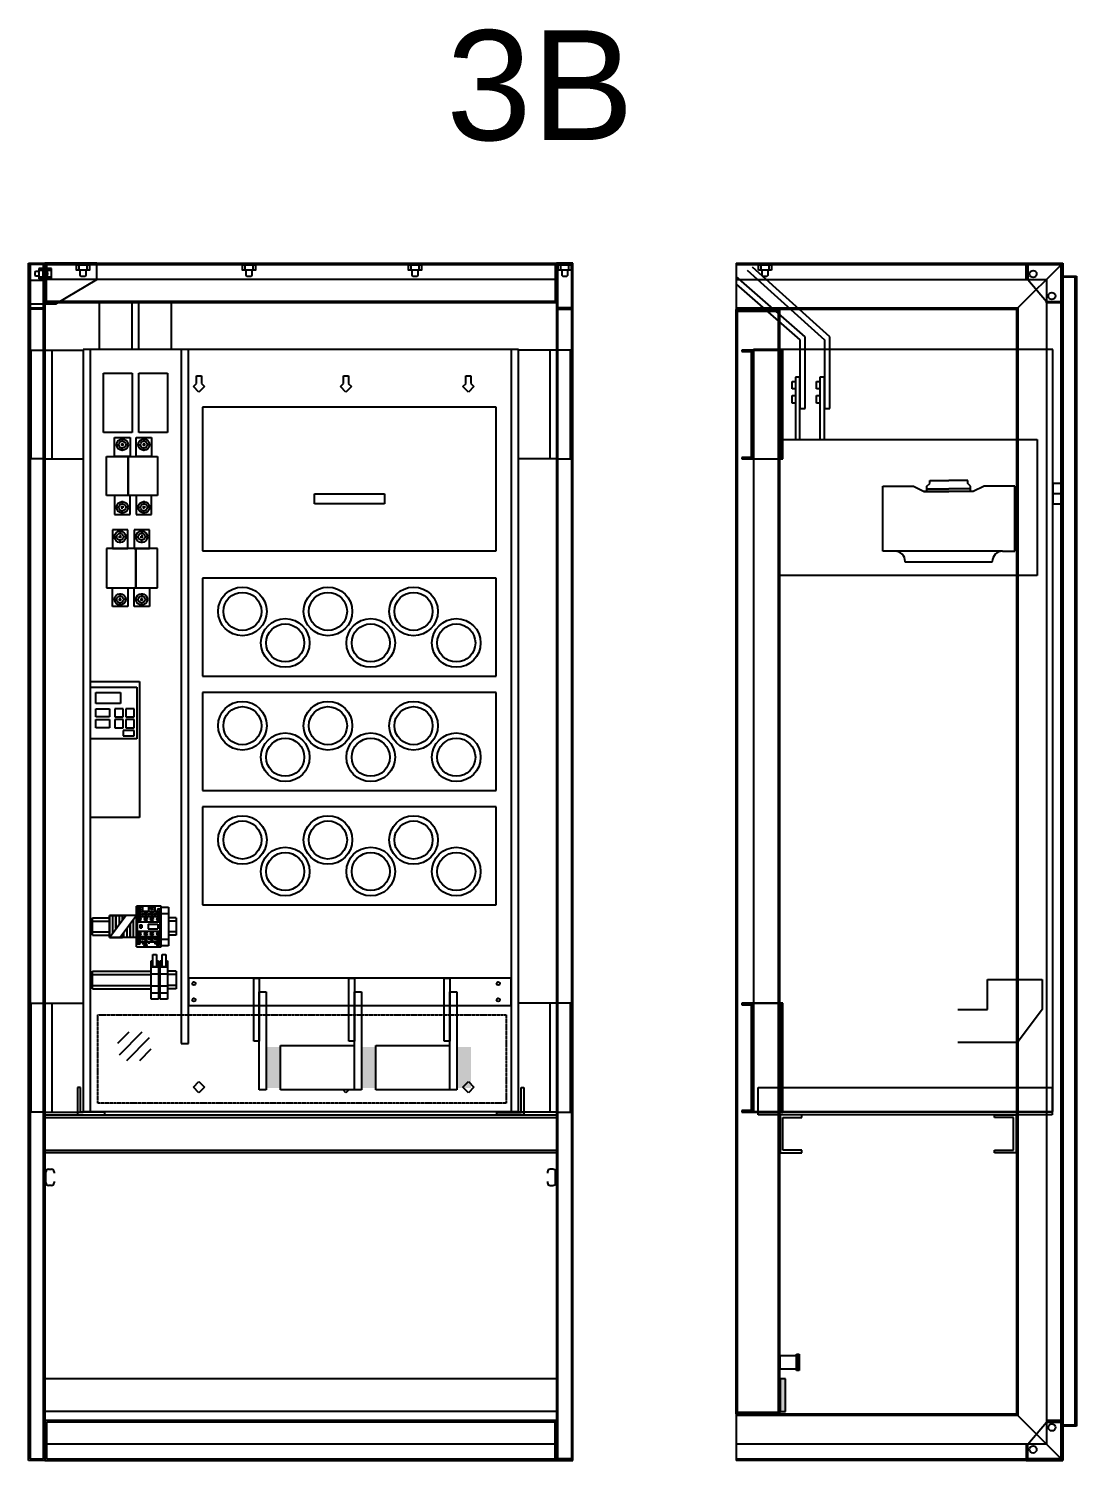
# Model space of a CAD drawing. Header units: millimetres. Extents: x 3151 to 30896, y 1337 to 7086.
# Drawn here: x 26571 to 28496, y 4337 to 6967 of the extents above; entities that cross this region are included whole.
import ezdxf

# ---------------------------------------------------------------- set-up
doc = ezdxf.new("R2010")
doc.units = ezdxf.units.MM
doc.linetypes.add('CENTER', pattern=[2, 1.25, -0.25, 0.25, -0.25])
doc.linetypes.add('DASHED2', pattern=[0.375, 0.25, -0.125])
doc.styles.get("Standard").update_dxf_attribs({"font": 'arial.ttf'})

msp = doc.modelspace()

# ---------------------------------------------------------------- hatches: boundary and pattern name
for points in [[(28441.5, 6463.7), (28441.5, 6466.3), (28468.8, 6466.3), (28468.8, 6534), (28407.1, 6534), (28407.1, 6506.7), (28404.5, 6506.7), (28404.5, 6536.7), (28471.5, 6536.7), (28471.5, 6463.7)], [(27987, 4501.7), (27982, 4501.7), (27982, 4531.7), (27987, 4531.7)], [(27952, 4426.7), (27962, 4426.7), (27962, 4486.7), (27952, 4486.7)], [(28441.5, 4409.7), (28441.5, 4407), (28468.8, 4407), (28468.8, 4339.3), (28407.1, 4339.3), (28407.1, 4366.7), (28404.5, 4366.7), (28404.5, 4336.7), (28471.5, 4336.7), (28471.5, 4409.7)]]:
    msp.add_hatch(color=7).paths.add_polyline_path(points)
at = {"linetype": 'Continuous'}
for points in [[(27954.3, 6176.7), (27957, 6176.7), (27957, 6376.7), (27954.3, 6376.7)], [(27954.3, 4976.7), (27957, 4976.7), (27957, 5176.7), (27954.3, 5176.7)]]:
    msp.add_hatch(color=7, dxfattribs=at).paths.add_polyline_path(points)
h = msp.add_hatch(color=7)
h.paths.add_polyline_path([(27384.4, 5096.3), (27358, 5096.3), (27358, 5020.8), (27384.4, 5020.8)])
h.paths.add_polyline_path([(27209.4, 5096.3), (27183, 5096.3), (27183, 5020.8), (27209.4, 5020.8)])
h.paths.add_polyline_path([(27034.4, 5096.3), (27008, 5096.3), (27008, 5020.8), (27034.4, 5020.8)])

# ---------------------------------------------------------------- linework, layer by layer
at = {"color": 7}
for p, q in [((26571.5, 6451.7), (26571.5, 6536.7)), ((26571.5, 6536.7), (26601.5, 6536.7)), ((26571.5, 4336.7), (26571.5, 6536.7)), ((26571.5, 6536.7), (26601.5, 6536.7)), ((26598.8, 6534), (26574.1, 6534)), ((26574.1, 6534), (26574.1, 6454.3)), ((26598.8, 6534), (26574.1, 6534)), ((26574.1, 6534), (26574.1, 4339.3)), ((26598, 6526.7), (26590, 6526.7)), ((26590, 6526.7), (26590, 6507.7)), ((26598, 6507.7), (26598, 6526.7)), ((26598.8, 6506.7), (26598.8, 6534)), ((26598.8, 4339.3), (26598.8, 6534)), ((26601.5, 6536.7), (26601.5, 6506.7)), ((26601.5, 6536.7), (26601.5, 6504.7)), ((26696.5, 6536.7), (26601.5, 6536.7)), ((26601.5, 6536.7), (26601.5, 4336.7)), ((26601.5, 6463.7), (26601.5, 6536.7)), ((26601.5, 6536.7), (27541.5, 6536.7)), ((26604.1, 6534), (27538.8, 6534)), ((26604.1, 6466.3), (26604.1, 6534)), ((26613.4, 6526.7), (26605.4, 6526.7)), ((26605.4, 6526.7), (26605.4, 6507.7)), ((26613.4, 6507.7), (26613.4, 6526.7)), ((26696.5, 6506.7), (26696.5, 6536.7)), ((27538.8, 6534), (27538.8, 6466.3)), ((27571.5, 6536.7), (27541.5, 6536.7)), ((27541.5, 6536.7), (27541.5, 6506.7)), ((27571.5, 6536.7), (27541.5, 6536.7)), ((27541.5, 6536.7), (27541.5, 4336.7)), ((27541.5, 6536.7), (27541.5, 6463.7)), ((27544.1, 6506.7), (27544.1, 6534)), ((27544.1, 6534), (27568.8, 6534)), ((27544.1, 6534), (27568.8, 6534)), ((27544.1, 4339.3), (27544.1, 6534)), ((27568.8, 6534), (27568.8, 6454.3)), ((27568.8, 6534), (27568.8, 4339.3)), ((27571.5, 6451.7), (27571.5, 6536.7)), ((27571.5, 4336.7), (27571.5, 6536.7)), ((27871.5, 6536.7), (28471.5, 6536.7)), ((27871.5, 6536.7), (27941.5, 6536.7)), ((27871.5, 6536.7), (27871.5, 4336.7)), ((27871.5, 6534), (28471.5, 6534)), ((28043.5, 6401.2), (27901.5, 6529.2)), ((27912.6, 6533.7), (27936.4, 6533.7)), ((27912.6, 6523.7), (27912.6, 6533.7)), ((27917.5, 6523.7), (27917.5, 6533.7)), ((27917.5, 6533.7), (27931.5, 6533.7)), ((27919.5, 6533.7), (27919.5, 6536.7)), ((27929.5, 6536.7), (27929.5, 6533.7)), ((27931.5, 6533.7), (27931.5, 6523.7)), ((27936.4, 6533.7), (27936.4, 6523.7)), ((28471.5, 6536.7), (28386.5, 6451.7)), ((28404.5, 6506.7), (28404.5, 6536.7)), ((28404.5, 6536.7), (28471.5, 6536.7)), ((28468.8, 6534), (28407.1, 6534)), ((28407.1, 6534), (28407.1, 6506.7)), ((28468.8, 4336.7), (28468.8, 6536.7)), ((28468.8, 6466.3), (28468.8, 6534)), ((28471.5, 6536.7), (28471.5, 4336.7)), ((28471.5, 6536.7), (28471.5, 6463.7)), ((26601.5, 6504.7), (26574.2, 6504.7)), ((26574.2, 6504.7), (26574.2, 6461.7)), ((26584.3, 6521.2), (26582.7, 6519.6)), ((26582.7, 6519.6), (26582.7, 6514.8)), ((26582.7, 6514.8), (26584.3, 6513.2)), ((26590, 6521.2), (26584.3, 6521.2)), ((26584.3, 6513.2), (26590, 6513.2)), ((26590, 6522.8), (26590, 6511.6)), ((26598, 6522.8), (26590, 6522.8)), ((26590, 6511.6), (26598, 6511.6)), ((26590, 6507.7), (26598, 6507.7)), ((26598, 6511.6), (26598, 6522.8)), ((26605.4, 6521.2), (26598, 6521.2)), ((26598, 6513.2), (26605.4, 6513.2)), ((26601.5, 6506.7), (26598.8, 6506.7)), ((27538.8, 6506.7), (26604.1, 6506.7)), ((26605.4, 6522.8), (26605.4, 6511.6)), ((26613.4, 6522.8), (26605.4, 6522.8)), ((26605.4, 6513.2), (26605.4, 6521.2)), ((26605.4, 6511.6), (26613.4, 6511.6)), ((26605.4, 6507.7), (26613.4, 6507.7)), ((26613.4, 6511.6), (26613.4, 6522.8)), ((26621.4, 6461.7), (26696.5, 6506.7)), ((27541.5, 6506.7), (27544.1, 6506.7)), ((27998.5, 6401.2), (27871.5, 6511.7)), ((27871.5, 6506.7), (28441.5, 6506.7)), ((27891.5, 6523.8), (28033.5, 6395.8)), ((27936.4, 6523.7), (27912.6, 6523.7)), ((27931.5, 6523.7), (27917.5, 6523.7)), ((27919.5, 6513.8), (27919.5, 6523.7)), ((27921.5, 6511.8), (27919.5, 6513.8)), ((27927.5, 6511.8), (27921.5, 6511.8)), ((27929.5, 6513.8), (27927.5, 6511.8)), ((27929.5, 6523.7), (27929.5, 6513.8)), ((28407.1, 6506.7), (28404.5, 6506.7)), ((28407.1, 6506.7), (28441.5, 6466.3)), ((28441.5, 6506.7), (28441.5, 4366.7)), ((28471.5, 6510.8), (28471.5, 6512.8)), ((28471.5, 6512.8), (28496.5, 6512.8)), ((28471.5, 6510.8), (28471.5, 4401.8)), ((28494.5, 6510.8), (28471.5, 6510.8)), ((28494.5, 4401.8), (28494.5, 6510.8)), ((28496.5, 6512.8), (28496.5, 4399.8)), ((27871.5, 6497.7), (27988.5, 6395.8)), ((26601.5, 6451.7), (26571.5, 6451.7)), ((26574.1, 6454.3), (26601.5, 6454.3)), ((26574.2, 6461.7), (26621.4, 6461.7)), ((27541.5, 6463.7), (26601.5, 6463.7)), ((26601.5, 6454.3), (26601.5, 6451.7)), ((27538.8, 6466.3), (26604.1, 6466.3)), ((26701.8, 6377.7), (26701.8, 6463.7)), ((26761.8, 6377.7), (26761.8, 6463.7)), ((26773.7, 6377.7), (26773.7, 6463.7)), ((26833.7, 6377.7), (26833.7, 6463.7)), ((27541.5, 6454.3), (27541.5, 6451.7)), ((27568.8, 6454.3), (27541.5, 6454.3)), ((27541.5, 6451.7), (27571.5, 6451.7)), ((27871.5, 6454.3), (28389.1, 6454.3)), ((27871.5, 6451.7), (28386.5, 6451.7)), ((27951.5, 6451.2), (27871.5, 6451.2)), ((27871.5, 6451.2), (27871.5, 4422.2)), ((27871.5, 4422.2), (27871.5, 6451.2)), ((27874.1, 4422.2), (27874.1, 6451.2)), ((27874.1, 6448.5), (27948.8, 6448.5)), ((27948.8, 6451.2), (27948.8, 4422.2)), ((27951.5, 4422.2), (27951.5, 6451.2)), ((28386.5, 6451.7), (28386.5, 4421.7)), ((28389.1, 6454.3), (28389.1, 4419)), ((28441.5, 6463.7), (28441.5, 6466.3)), ((28441.5, 6466.3), (28468.8, 6466.3)), ((28471.5, 6463.7), (28441.5, 6463.7)), ((27988.5, 6395.8), (27988.5, 6269.5)), ((27998.5, 6269.5), (27998.5, 6401.2)), ((28033.5, 6395.8), (28033.5, 6269.5)), ((28043.5, 6269.5), (28043.5, 6401.2)), ((26576.1, 6176.7), (26576.1, 6376.7)), ((26576.1, 6376.7), (26601.5, 6376.7)), ((26601.5, 6376.7), (26671.5, 6376.7)), ((26601.5, 6376.7), (26601.5, 6176.7)), ((26614.1, 6376.7), (26614.1, 6176.7)), ((27471.5, 6377.7), (26671.5, 6377.7)), ((26671.5, 6377.7), (26671.5, 4977.7)), ((26685.1, 6377.7), (26671.5, 6377.7)), ((26671.5, 6377.7), (26671.5, 4977.7)), ((26685.1, 4977.7), (26685.1, 6377.7)), ((26865.1, 6377.7), (26851.5, 6377.7)), ((26851.5, 6377.7), (26851.5, 5102.7)), ((26865.1, 5102.7), (26865.1, 6377.7)), ((27471.5, 6377.7), (27457.9, 6377.7)), ((27457.9, 6377.7), (27457.9, 4977.7)), ((27471.5, 4977.7), (27471.5, 6377.7)), ((27471.5, 4977.7), (27471.5, 6377.7)), ((27541.5, 6376.7), (27471.5, 6376.7)), ((27528.8, 6376.7), (27528.8, 6176.7)), ((27566.8, 6376.7), (27541.5, 6376.7)), ((27541.5, 6376.7), (27541.5, 6176.7)), ((27566.8, 6176.7), (27566.8, 6376.7)), ((27902, 6376.7), (27882, 6376.7)), ((27882, 6376.7), (27882, 6374)), ((27882, 6375.4), (27900.7, 6375.4)), ((27882, 6374), (27899.3, 6374)), ((27899.3, 6374), (27899.3, 6179.3)), ((27900.7, 6375.4), (27900.7, 6178)), ((27902, 6176.7), (27902, 6376.7)), ((27902, 6376.7), (27954.3, 6376.7)), ((27954.3, 6376.7), (27902, 6376.7)), ((27902, 6376.7), (27902, 6176.7)), ((28453.5, 6377.7), (27903.5, 6377.7)), ((27903.5, 6377.7), (27903.5, 4977.7)), ((27957, 6376.7), (27954.3, 6376.7)), ((27954.3, 6376.7), (27954.3, 6176.7)), ((27957, 6176.7), (27957, 6376.7)), ((28453.5, 4977.7), (28453.5, 6377.7)), ((26708.9, 6334.1), (26761.8, 6334.1)), ((26708.9, 6225.3), (26708.9, 6334.1)), ((26761.8, 6334.1), (26761.8, 6225.3)), ((26773.7, 6334.1), (26826.6, 6334.1)), ((26773.7, 6225.3), (26773.7, 6334.1)), ((26826.6, 6334.1), (26826.6, 6225.3)), ((26874.3, 6309.6), (26880.2, 6315.4)), ((26880, 6315.4), (26880, 6329.2)), ((26880, 6329.2), (26889, 6329.2)), ((26880.2, 6315.4), (26880, 6315.4)), ((26888.8, 6315.4), (26894.7, 6309.6)), ((26889, 6315.4), (26888.8, 6315.4)), ((26889, 6329.2), (26889, 6315.4)), ((27144.3, 6309.6), (27150.2, 6315.4)), ((27150, 6315.4), (27150, 6329.2)), ((27150, 6329.2), (27159, 6329.2)), ((27150.2, 6315.4), (27150, 6315.4)), ((27159, 6315.4), (27158.8, 6315.4)), ((27158.8, 6315.4), (27164.7, 6309.6)), ((27159, 6329.2), (27159, 6315.4)), ((27369.3, 6309.6), (27375.2, 6315.4)), ((27375, 6315.4), (27375, 6329.2)), ((27375, 6329.2), (27384, 6329.2)), ((27375.2, 6315.4), (27375, 6315.4)), ((27383.8, 6315.4), (27389.7, 6309.6)), ((27384, 6315.4), (27383.8, 6315.4)), ((27384, 6329.2), (27384, 6315.4)), ((27974.3, 6319.1), (27980.2, 6319.1)), ((27974.3, 6305.5), (27974.3, 6319.1)), ((27988.5, 6327.3), (27980.2, 6327.3)), ((27980.2, 6327.3), (27980.2, 6212.3)), ((27980.2, 6319.1), (27980.2, 6305.5)), ((27988.5, 6212.3), (27988.5, 6327.3)), ((28019.3, 6319.1), (28025.2, 6319.1)), ((28019.3, 6305.5), (28019.3, 6319.1)), ((28033.5, 6327.3), (28025.2, 6327.3)), ((28025.2, 6327.3), (28025.2, 6212.3)), ((28025.2, 6319.1), (28025.2, 6305.5)), ((28033.5, 6212.3), (28033.5, 6327.3)), ((26884.5, 6299.4), (26874.3, 6309.6)), ((26894.7, 6309.6), (26884.5, 6299.4)), ((27154.5, 6299.4), (27144.3, 6309.6)), ((27164.7, 6309.6), (27154.5, 6299.4)), ((27379.5, 6299.4), (27369.3, 6309.6)), ((27389.7, 6309.6), (27379.5, 6299.4)), ((27980.2, 6305.5), (27974.3, 6305.5)), ((27974.3, 6293.1), (27980.2, 6293.1)), ((27974.3, 6279.5), (27974.3, 6293.1)), ((27980.2, 6293.1), (27980.2, 6279.5)), ((28025.2, 6305.5), (28019.3, 6305.5)), ((28019.3, 6293.1), (28025.2, 6293.1)), ((28019.3, 6279.5), (28019.3, 6293.1)), ((28025.2, 6293.1), (28025.2, 6279.5)), ((27430.8, 6271.7), (26890.8, 6271.7)), ((26890.8, 6271.7), (26890.8, 6007.7)), ((27430.8, 6007.7), (27430.8, 6271.7)), ((27980.2, 6279.5), (27974.3, 6279.5)), ((27988.5, 6269.5), (27998.5, 6269.5)), ((28025.2, 6279.5), (28019.3, 6279.5)), ((28033.5, 6269.5), (28043.5, 6269.5)), ((26761.8, 6225.3), (26708.9, 6225.3)), ((26729.3, 6216.1), (26757.8, 6216.1)), ((26729.3, 6181.5), (26729.3, 6216.1)), ((26743.6, 6214.6), (26743.6, 6208.4)), ((26757.8, 6216.1), (26757.8, 6181.5)), ((26769, 6216.1), (26797.4, 6216.1)), ((26769, 6181.5), (26769, 6216.1)), ((26826.6, 6225.3), (26773.7, 6225.3)), ((26783.3, 6214.6), (26783.3, 6208.4)), ((26797.4, 6216.1), (26797.4, 6181.5)), ((27949, 6212.3), (28424.6, 6212.3)), ((27949, 5962.3), (27949, 6212.3)), ((27980.2, 6212.3), (27988.5, 6212.3)), ((28025.2, 6212.3), (28033.5, 6212.3)), ((28424.6, 6212.3), (28424.6, 5962.3)), ((26732, 6203), (26738.2, 6203)), ((26743.6, 6203), (26740.7, 6203)), ((26743.6, 6205.9), (26743.6, 6203)), ((26743.6, 6203), (26743.6, 6200.2)), ((26746.5, 6203), (26743.6, 6203)), ((26743.6, 6191.5), (26743.6, 6197.7)), ((26755.2, 6203), (26749, 6203)), ((26771.7, 6203), (26777.9, 6203)), ((26783.3, 6203), (26780.4, 6203)), ((26783.3, 6205.9), (26783.3, 6203)), ((26783.3, 6203), (26783.3, 6200.2)), ((26786.1, 6203), (26783.3, 6203)), ((26783.3, 6191.5), (26783.3, 6197.7)), ((26794.8, 6203), (26788.6, 6203)), ((26601.5, 6176.7), (26576.1, 6176.7)), ((26601.5, 6176.7), (26671.5, 6176.7)), ((26714.8, 6181.5), (26754.5, 6181.5)), ((26714.8, 6109.5), (26714.8, 6181.5)), ((26757.8, 6181.5), (26729.3, 6181.5)), ((26754.5, 6181.5), (26808, 6181.5)), ((26754.5, 6109.5), (26754.5, 6181.5)), ((26754.5, 6181.5), (26754.5, 6109.5)), ((26797.4, 6181.5), (26769, 6181.5)), ((26808, 6181.5), (26808, 6109.5)), ((27541.5, 6176.7), (27471.5, 6176.7)), ((27541.5, 6176.7), (27566.8, 6176.7)), ((27899.3, 6179.3), (27882, 6179.3)), ((27882, 6179.3), (27882, 6176.7)), ((27900.7, 6178), (27882, 6178)), ((27882, 6176.7), (27902, 6176.7)), ((27902, 6176.7), (27954.3, 6176.7)), ((27954.3, 6176.7), (27957, 6176.7)), ((28222, 6126.9), (28227, 6131.9)), ((28227, 6131.9), (28227, 6136.9)), ((28227, 6136.9), (28262, 6136.9)), ((28297, 6136.9), (28262, 6136.9)), ((28297, 6131.9), (28297, 6136.9)), ((28302, 6126.9), (28297, 6131.9)), ((28468.5, 6131.6), (28453.5, 6131.6)), ((28453.5, 6131.6), (28453.5, 6113.1)), ((28468.5, 6113.1), (28468.5, 6131.6)), ((26754.5, 6109.5), (26714.8, 6109.5)), ((26757.8, 6109.5), (26729.3, 6109.5)), ((26729.3, 6109.5), (26729.3, 6074.9)), ((26808, 6109.5), (26754.5, 6109.5)), ((26757.8, 6074.9), (26757.8, 6109.5)), ((26797.4, 6109.5), (26769, 6109.5)), ((26769, 6109.5), (26769, 6074.9)), ((26797.4, 6074.9), (26797.4, 6109.5)), ((27096.5, 6112.9), (27225.1, 6112.9)), ((27096.5, 6094.4), (27096.5, 6112.9)), ((27225.1, 6112.9), (27225.1, 6094.4)), ((28140.7, 6007.3), (28140.7, 6126.9)), ((28140.7, 6126.9), (28197, 6126.9)), ((28197, 6126.9), (28217, 6116.9)), ((28217, 6116.9), (28222, 6116.9)), ((28307, 6116.9), (28217, 6116.9)), ((28222, 6116.9), (28222, 6126.9)), ((28222, 6121.9), (28262, 6121.9)), ((28222, 6116.9), (28262, 6116.9)), ((28302, 6121.9), (28262, 6121.9)), ((28302, 6116.9), (28302, 6126.9)), ((28307, 6116.9), (28302, 6116.9)), ((28327, 6126.9), (28307, 6116.9)), ((28383.3, 6126.9), (28327, 6126.9)), ((28383.3, 6007.3), (28383.3, 6126.9)), ((28453.5, 6113.1), (28468.5, 6113.1)), ((28468.5, 6112.9), (28453.5, 6112.9)), ((28453.5, 6112.9), (28453.5, 6094.4)), ((28468.5, 6094.4), (28468.5, 6112.9)), ((26732, 6087.9), (26738.2, 6087.9)), ((26743.6, 6087.9), (26740.7, 6087.9)), ((26743.6, 6099.5), (26743.6, 6093.3)), ((26743.6, 6087.9), (26743.6, 6090.8)), ((26743.6, 6085.1), (26743.6, 6087.9)), ((26746.5, 6087.9), (26743.6, 6087.9)), ((26743.6, 6076.4), (26743.6, 6082.5)), ((26755.2, 6087.9), (26749, 6087.9)), ((26771.7, 6087.9), (26777.9, 6087.9)), ((26783.3, 6087.9), (26780.4, 6087.9)), ((26783.3, 6099.5), (26783.3, 6093.3)), ((26783.3, 6087.9), (26783.3, 6090.8)), ((26786.1, 6087.9), (26783.3, 6087.9)), ((26783.3, 6085.1), (26783.3, 6087.9)), ((26783.3, 6076.4), (26783.3, 6082.5)), ((26794.8, 6087.9), (26788.6, 6087.9)), ((27225.1, 6094.4), (27096.5, 6094.4)), ((28453.5, 6094.4), (28468.5, 6094.4)), ((26729.3, 6074.9), (26757.8, 6074.9)), ((26769, 6074.9), (26797.4, 6074.9)), ((26753.8, 6046.8), (26725.4, 6046.8)), ((26725.4, 6046.8), (26725.4, 6012.2)), ((26728, 6033.8), (26734.2, 6033.8)), ((26736.7, 6033.8), (26739.5, 6033.8)), ((26739.5, 6045.4), (26739.5, 6039.2)), ((26739.5, 6036.7), (26739.5, 6033.8)), ((26739.5, 6033.8), (26742.4, 6033.8)), ((26739.5, 6033.8), (26739.5, 6030.9)), ((26739.5, 6022.2), (26739.5, 6028.4)), ((26751.1, 6033.8), (26744.9, 6033.8)), ((26753.8, 6012.2), (26753.8, 6046.8)), ((26793.5, 6046.8), (26765.1, 6046.8)), ((26765.1, 6046.8), (26765.1, 6012.2)), ((26767.6, 6033.8), (26773.8, 6033.8)), ((26776.3, 6033.8), (26779.2, 6033.8)), ((26779.2, 6045.4), (26779.2, 6039.2)), ((26779.2, 6036.7), (26779.2, 6033.8)), ((26779.2, 6033.8), (26782.1, 6033.8)), ((26779.2, 6033.8), (26779.2, 6030.9)), ((26779.2, 6022.2), (26779.2, 6028.4)), ((26790.8, 6033.8), (26784.6, 6033.8)), ((26793.5, 6012.2), (26793.5, 6046.8)), ((26768.3, 6012.2), (26714.8, 6012.2)), ((26714.8, 6012.2), (26714.8, 5940.2)), ((26725.4, 6012.2), (26753.8, 6012.2)), ((26765.1, 6012.2), (26793.5, 6012.2)), ((26808, 6012.2), (26768.3, 6012.2)), ((26768.3, 6012.2), (26768.3, 5940.2)), ((26768.3, 5940.2), (26768.3, 6012.2)), ((26808, 5940.2), (26808, 6012.2)), ((26890.8, 6007.7), (27430.8, 6007.7)), ((28163, 6007.3), (28140.7, 6007.3)), ((28361, 6007.3), (28163, 6007.3)), ((28361, 6007.3), (28383.3, 6007.3)), ((28182, 5987.3), (28182, 5988.3)), ((28342, 5987.3), (28182, 5987.3)), ((28342, 5987.3), (28342, 5988.3)), ((27430.8, 5957.7), (26890.8, 5957.7)), ((26890.8, 5957.7), (26890.8, 5777.7)), ((27430.8, 5777.7), (27430.8, 5957.7)), ((28424.6, 5962.3), (27949, 5962.3)), ((26714.8, 5940.2), (26768.3, 5940.2)), ((26725.4, 5905.7), (26725.4, 5940.2)), ((26725.4, 5940.2), (26753.8, 5940.2)), ((26739.5, 5930.3), (26739.5, 5924.1)), ((26739.5, 5918.7), (26739.5, 5921.6)), ((26753.8, 5940.2), (26753.8, 5905.7)), ((26765.1, 5905.7), (26765.1, 5940.2)), ((26765.1, 5940.2), (26793.5, 5940.2)), ((26768.3, 5940.2), (26808, 5940.2)), ((26779.2, 5930.3), (26779.2, 5924.1)), ((26779.2, 5918.7), (26779.2, 5921.6)), ((26793.5, 5940.2), (26793.5, 5905.7)), ((26753.8, 5905.7), (26725.4, 5905.7)), ((26728, 5918.7), (26734.2, 5918.7)), ((26736.7, 5918.7), (26739.5, 5918.7)), ((26739.5, 5915.8), (26739.5, 5918.7)), ((26739.5, 5918.7), (26742.4, 5918.7)), ((26739.5, 5907.1), (26739.5, 5913.3)), ((26751.1, 5918.7), (26744.9, 5918.7)), ((26793.5, 5905.7), (26765.1, 5905.7)), ((26767.6, 5918.7), (26773.8, 5918.7)), ((26776.3, 5918.7), (26779.2, 5918.7)), ((26779.2, 5918.7), (26782.1, 5918.7)), ((26779.2, 5915.8), (26779.2, 5918.7)), ((26779.2, 5907.1), (26779.2, 5913.3)), ((26790.8, 5918.7), (26784.6, 5918.7)), ((26685.1, 5517.7), (26685.1, 5767.7)), ((26685.1, 5767.7), (26775.1, 5767.7)), ((26775.1, 5767.7), (26775.1, 5517.7)), ((26890.8, 5777.7), (27430.8, 5777.7)), ((26685.1, 5757.7), (26770.1, 5757.7)), ((26695.1, 5747.7), (26740.1, 5747.7)), ((26695.1, 5727.7), (26695.1, 5747.7)), ((26740.1, 5747.7), (26740.1, 5727.7)), ((26770.1, 5757.7), (26770.1, 5662.7)), ((27430.8, 5747.7), (26890.8, 5747.7)), ((26890.8, 5747.7), (26890.8, 5567.7)), ((27430.8, 5567.7), (27430.8, 5747.7)), ((26740.1, 5727.7), (26695.1, 5727.7)), ((26695.1, 5717.7), (26720.1, 5717.7)), ((26695.1, 5702.7), (26695.1, 5717.7)), ((26720.1, 5717.7), (26720.1, 5702.7)), ((26745.1, 5717.7), (26730.1, 5717.7)), ((26730.1, 5717.7), (26730.1, 5702.7)), ((26745.1, 5702.7), (26745.1, 5717.7)), ((26765.1, 5717.7), (26750.1, 5717.7)), ((26750.1, 5717.7), (26750.1, 5702.7)), ((26765.1, 5702.7), (26765.1, 5717.7)), ((26720.1, 5702.7), (26695.1, 5702.7)), ((26695.1, 5697.7), (26720.1, 5697.7)), ((26695.1, 5682.7), (26695.1, 5697.7)), ((26720.1, 5682.7), (26695.1, 5682.7)), ((26720.1, 5697.7), (26720.1, 5682.7)), ((26730.1, 5702.7), (26745.1, 5702.7)), ((26745.1, 5697.7), (26730.1, 5697.7)), ((26730.1, 5697.7), (26730.1, 5682.7)), ((26730.1, 5682.7), (26745.1, 5682.7)), ((26745.1, 5682.7), (26745.1, 5697.7)), ((26750.1, 5702.7), (26765.1, 5702.7)), ((26765.1, 5697.7), (26750.1, 5697.7)), ((26750.1, 5697.7), (26750.1, 5682.7)), ((26750.1, 5682.7), (26765.1, 5682.7)), ((26765.1, 5682.7), (26765.1, 5697.7)), ((26770.1, 5662.7), (26685.1, 5662.7)), ((26765.1, 5677.7), (26745.1, 5677.7)), ((26745.1, 5677.7), (26745.1, 5667.7)), ((26745.1, 5667.7), (26765.1, 5667.7)), ((26765.1, 5667.7), (26765.1, 5677.7)), ((26890.8, 5567.7), (27430.8, 5567.7)), ((27430.8, 5537.7), (26890.8, 5537.7)), ((26890.8, 5537.7), (26890.8, 5357.7)), ((27430.8, 5357.7), (27430.8, 5537.7)), ((26775.1, 5517.7), (26685.1, 5517.7)), ((26769.8, 5280.2), (26769.8, 5355.2)), ((26814.8, 5355.2), (26769.8, 5355.2)), ((26771.3, 5350.4), (26769.8, 5350.4)), ((26771.3, 5342.2), (26769.8, 5342.2)), ((26771.3, 5340.8), (26769.8, 5340.8)), ((26771.3, 5285.6), (26771.3, 5350.4)), ((26771.3, 5345.9), (26814.8, 5345.9)), ((26773.4, 5349.3), (26776.9, 5352.8)), ((26773.4, 5339.4), (26776.9, 5342.9)), ((26773.9, 5348.8), (26777.4, 5352.4)), ((26773.9, 5339), (26777.4, 5342.5)), ((26781, 5345.9), (26781, 5350.4)), ((26781, 5350.4), (26781.2, 5350.4)), ((26781, 5336.2), (26781, 5342.8)), ((26781, 5342.8), (26781.2, 5342.8)), ((26781.2, 5345.9), (26781.2, 5355.2)), ((26781.2, 5336.2), (26781.2, 5342.8)), ((26784.7, 5339.4), (26788.2, 5342.9)), ((26785.1, 5339), (26788.6, 5342.5)), ((26792.2, 5345.9), (26792.2, 5355.2)), ((26792.2, 5350.4), (26792.4, 5350.4)), ((26792.2, 5336.2), (26792.2, 5342.8)), ((26792.2, 5342.8), (26792.4, 5342.8)), ((26792.4, 5345.9), (26792.4, 5350.4)), ((26792.4, 5336.2), (26792.4, 5342.8)), ((26795.9, 5349.9), (26799.4, 5353.5)), ((26795.9, 5339.4), (26799.4, 5342.9)), ((26796.4, 5349.5), (26799.9, 5353)), ((26796.4, 5339), (26799.9, 5342.5)), ((26803.5, 5345.9), (26803.5, 5350.4)), ((26803.5, 5350.4), (26803.7, 5350.4)), ((26803.5, 5336.2), (26803.5, 5342.8)), ((26803.5, 5342.8), (26803.7, 5342.8)), ((26803.7, 5345.9), (26803.7, 5355.2)), ((26803.7, 5336.2), (26803.7, 5342.8)), ((26807.2, 5339.4), (26810.7, 5342.9)), ((26807.6, 5339), (26811.1, 5342.5)), ((26813.3, 5285.6), (26813.3, 5350.4)), ((26813.3, 5350.4), (26814.8, 5350.4)), ((26814.8, 5342.2), (26813.3, 5342.2)), ((26814.8, 5340.8), (26813.3, 5340.8)), ((26814.8, 5280.2), (26814.8, 5355.2)), ((26814.8, 5282.3), (26814.8, 5353.1)), ((26814.8, 5353.1), (26818.2, 5353.1)), ((26814.8, 5341.8), (26828.3, 5341.8)), ((26814.8, 5293.6), (26814.8, 5341.8)), ((26818.2, 5353.1), (26828.3, 5353.1)), ((26828.3, 5353.1), (26828.3, 5282.3)), ((26828.3, 5341.8), (26828.3, 5293.6)), ((26890.8, 5357.7), (27430.8, 5357.7)), ((26689.1, 5301.7), (26689.1, 5333.7)), ((26689.1, 5333.7), (26719.8, 5333.7)), ((26689.1, 5327.7), (26719.8, 5327.7)), ((26719.8, 5337.7), (26719.8, 5297.7)), ((26719.8, 5297.7), (26719.8, 5337.7)), ((26719.8, 5297.7), (26749.8, 5337.7)), ((26719.8, 5337.7), (26731.8, 5337.7)), ((26769.8, 5337.7), (26719.8, 5337.7)), ((26743.8, 5337.7), (26719.8, 5337.7)), ((26725.8, 5337.7), (26725.8, 5305.7)), ((26731.8, 5313.7), (26731.8, 5337.7)), ((26731.8, 5337.7), (26731.8, 5313.7)), ((26731.8, 5337.7), (26743.8, 5337.7)), ((26737.8, 5337.7), (26737.8, 5321.7)), ((26769.8, 5337.7), (26739.8, 5297.7)), ((26743.8, 5329.7), (26743.8, 5337.7)), ((26743.8, 5337.7), (26743.8, 5329.7)), ((26757.8, 5321.7), (26757.8, 5297.7)), ((26757.8, 5297.7), (26757.8, 5321.7)), ((26763.8, 5329.7), (26763.8, 5297.7)), ((26769.8, 5337.7), (26769.8, 5297.7)), ((26771.3, 5336.8), (26769.8, 5336.8)), ((26771.3, 5336.2), (26813.3, 5336.2)), ((26772.8, 5326.1), (26811.8, 5326.1)), ((26773.5, 5329.5), (26777, 5333)), ((26773.9, 5329.1), (26777.4, 5332.6)), ((26775.6, 5320.5), (26775.6, 5314.9)), ((26775.6, 5320.5), (26779.3, 5320.5)), ((26775.6, 5314.9), (26779.3, 5314.9)), ((26779.3, 5320.5), (26779.3, 5314.9)), ((26784.7, 5329.5), (26788.2, 5333)), ((26785.2, 5329.1), (26788.7, 5332.6)), ((26791.1, 5321.7), (26809.1, 5321.7)), ((26791.1, 5321.7), (26791.1, 5313.6)), ((26796, 5329.5), (26799.5, 5333)), ((26796.4, 5329.1), (26799.9, 5332.6)), ((26807.2, 5329.5), (26810.7, 5333)), ((26807.7, 5329.1), (26811.2, 5332.6)), ((26809.1, 5321.7), (26809.1, 5313.6)), ((26813.3, 5336.8), (26814.8, 5336.8)), ((26842.5, 5333.7), (26828.3, 5333.7)), ((26842.5, 5327.7), (26828.3, 5327.7)), ((26842.5, 5333.7), (26842.5, 5301.7)), ((26689.1, 5307.7), (26719.8, 5307.7)), ((26689.1, 5301.7), (26719.8, 5301.7)), ((26731.8, 5297.7), (26719.8, 5297.7)), ((26769.8, 5297.7), (26719.8, 5297.7)), ((26719.8, 5297.7), (26743.8, 5297.7)), ((26743.8, 5297.7), (26731.8, 5297.7)), ((26745.8, 5305.7), (26745.8, 5297.7)), ((26745.8, 5297.7), (26745.8, 5305.7)), ((26751.8, 5313.7), (26751.8, 5297.7)), ((26771.3, 5298.6), (26769.8, 5298.6)), ((26771.3, 5295.2), (26769.8, 5295.2)), ((26771.3, 5293.7), (26769.8, 5293.7)), ((26769.8, 5289.5), (26814.8, 5289.5)), ((26771.3, 5299.1), (26813.3, 5299.1)), ((26772.8, 5309.2), (26811.8, 5309.2)), ((26773.5, 5302.7), (26777, 5306.2)), ((26773.5, 5292.8), (26777, 5296.3)), ((26773.9, 5302.3), (26777.4, 5305.8)), ((26773.9, 5292.4), (26777.4, 5295.9)), ((26781, 5299.1), (26781, 5292.6)), ((26781, 5292.6), (26781.2, 5292.6)), ((26781, 5289.5), (26781, 5285.6)), ((26781.2, 5299.1), (26781.2, 5292.6)), ((26781.2, 5289.5), (26781.2, 5285.6)), ((26784.7, 5302.7), (26788.2, 5306.2)), ((26784.7, 5292.8), (26788.2, 5296.3)), ((26785.2, 5302.3), (26788.7, 5305.8)), ((26785.2, 5292.4), (26788.7, 5295.9)), ((26791.1, 5313.6), (26809.1, 5313.6)), ((26792.2, 5299.1), (26792.2, 5292.6)), ((26792.2, 5292.6), (26792.4, 5292.6)), ((26792.2, 5289.5), (26792.2, 5285.6)), ((26792.4, 5299.1), (26792.4, 5292.6)), ((26792.4, 5289.5), (26792.4, 5285.6)), ((26796, 5302.7), (26799.5, 5306.2)), ((26796, 5292.8), (26799.5, 5296.3)), ((26796.4, 5302.3), (26799.9, 5305.8)), ((26796.4, 5292.4), (26799.9, 5295.9)), ((26803.5, 5299.1), (26803.5, 5292.6)), ((26803.5, 5292.6), (26803.7, 5292.6)), ((26803.5, 5289.5), (26803.5, 5285.6)), ((26803.7, 5299.1), (26803.7, 5292.6)), ((26803.7, 5289.5), (26803.7, 5285.6)), ((26807.2, 5302.7), (26810.7, 5306.2)), ((26807.2, 5292.8), (26810.7, 5296.3)), ((26807.7, 5302.3), (26811.2, 5305.8)), ((26807.7, 5292.4), (26811.2, 5295.9)), ((26813.3, 5298.6), (26814.8, 5298.6)), ((26814.8, 5295.2), (26813.3, 5295.2)), ((26814.8, 5293.7), (26813.3, 5293.7)), ((26828.3, 5293.6), (26814.8, 5293.6)), ((26842.5, 5307.7), (26828.3, 5307.7)), ((26842.5, 5301.7), (26828.3, 5301.7)), ((26769.8, 5285.6), (26771.3, 5285.6)), ((26769.8, 5280.2), (26814.8, 5280.2)), ((26781, 5285.6), (26781.2, 5285.6)), ((26784.5, 5282.2), (26788.1, 5285.7)), ((26785, 5281.8), (26788.5, 5285.3)), ((26792.2, 5285.6), (26792.4, 5285.6)), ((26799.9, 5266.5), (26806.6, 5266.5)), ((26799.9, 5243.5), (26799.9, 5266.5)), ((26803.5, 5285.6), (26803.7, 5285.6)), ((26806.6, 5266.5), (26806.6, 5243.5)), ((26807.3, 5282.9), (26810.8, 5286.5)), ((26807.7, 5282.5), (26811.2, 5286)), ((26813.3, 5285.6), (26814.8, 5285.6)), ((26828.3, 5282.3), (26814.8, 5282.3)), ((26816.8, 5266.5), (26823.5, 5266.5)), ((26816.8, 5243.5), (26816.8, 5266.5)), ((26823.5, 5266.5), (26823.5, 5243.5)), ((26689.1, 5235.4), (26796.5, 5235.4)), ((26689.1, 5203.4), (26689.1, 5235.4)), ((26796.5, 5184), (26796.5, 5254.8)), ((26796.5, 5254.8), (26799.9, 5254.8)), ((26796.5, 5243.5), (26809.9, 5243.5)), ((26796.5, 5195.3), (26796.5, 5243.5)), ((26806.6, 5243.5), (26799.9, 5243.5)), ((26806.6, 5254.8), (26809.9, 5254.8)), ((26809.9, 5254.8), (26809.9, 5184)), ((26809.9, 5243.5), (26809.9, 5195.3)), ((26813.4, 5184), (26813.4, 5254.8)), ((26813.4, 5254.8), (26816.8, 5254.8)), ((26813.4, 5243.5), (26826.9, 5243.5)), ((26813.4, 5195.3), (26813.4, 5243.5)), ((26823.5, 5243.5), (26816.8, 5243.5)), ((26823.5, 5254.8), (26826.9, 5254.8)), ((26826.9, 5254.8), (26826.9, 5184)), ((26826.9, 5243.5), (26826.9, 5195.3)), ((26842.5, 5235.4), (26826.9, 5235.4)), ((26842.5, 5235.4), (26842.5, 5203.4)), ((26689.1, 5229.4), (26796.5, 5229.4)), ((26689.1, 5209.4), (26796.5, 5209.4)), ((26796.5, 5230.9), (26809.9, 5230.9)), ((26796.5, 5207.9), (26796.5, 5230.9)), ((26809.9, 5230.9), (26809.9, 5207.9)), ((26813.4, 5230.9), (26826.9, 5230.9)), ((26813.4, 5207.9), (26813.4, 5230.9)), ((26826.9, 5230.9), (26826.9, 5207.9)), ((26842.5, 5229.4), (26826.9, 5229.4)), ((26842.5, 5209.4), (26826.9, 5209.4)), ((27457.9, 5222.7), (26865.1, 5222.7)), ((26865.1, 5222.7), (26865.1, 5172.7)), ((26985.1, 5107), (26985.1, 5222.7)), ((26985.1, 5222.7), (26995.1, 5222.7)), ((26995.1, 5222.7), (26995.1, 5107)), ((27160.1, 5107), (27160.1, 5222.7)), ((27160.1, 5222.7), (27170.1, 5222.7)), ((27170.1, 5222.7), (27170.1, 5107)), ((27335.1, 5107), (27335.1, 5222.7)), ((27335.1, 5222.7), (27345.1, 5222.7)), ((27345.1, 5222.7), (27345.1, 5107)), ((27457.9, 5172.7), (27457.9, 5222.7)), ((28333.5, 5165.2), (28333.5, 5220.2)), ((28333.5, 5220.2), (28433.5, 5220.2)), ((28433.5, 5220.2), (28433.5, 5165.2)), ((26689.1, 5203.4), (26796.5, 5203.4)), ((26809.9, 5207.9), (26796.5, 5207.9)), ((26809.9, 5195.3), (26796.5, 5195.3)), ((26809.9, 5184), (26796.5, 5184)), ((26826.9, 5207.9), (26813.4, 5207.9)), ((26826.9, 5195.3), (26813.4, 5195.3)), ((26826.9, 5184), (26813.4, 5184)), ((26842.5, 5203.4), (26826.9, 5203.4)), ((26995.1, 5197.9), (27008, 5197.9)), ((26995.1, 5017.3), (26995.1, 5197.9)), ((27008, 5197.9), (27008, 5017.3)), ((27170.1, 5197.9), (27183, 5197.9)), ((27170.1, 5017.3), (27170.1, 5197.9)), ((27183, 5197.9), (27183, 5017.3)), ((27345.1, 5197.9), (27358, 5197.9)), ((27345.1, 5017.3), (27345.1, 5197.9)), ((27358, 5197.9), (27358, 5017.3)), ((26576.1, 4976.7), (26576.1, 5176.7)), ((26576.1, 5176.7), (26601.5, 5176.7)), ((26601.5, 5176.7), (26671.5, 5176.7)), ((26601.5, 5176.7), (26601.5, 4976.7)), ((26614.1, 5176.7), (26614.1, 4976.7)), ((26865.1, 5172.7), (27457.9, 5172.7)), ((27541.5, 5176.7), (27471.5, 5176.7)), ((27528.8, 5176.7), (27528.8, 4976.7)), ((27566.8, 5176.7), (27541.5, 5176.7)), ((27541.5, 5176.7), (27541.5, 4976.7)), ((27566.8, 4976.7), (27566.8, 5176.7)), ((27902, 5176.7), (27882, 5176.7)), ((27882, 5176.7), (27882, 5174)), ((27882, 5175.4), (27900.7, 5175.4)), ((27882, 5174), (27899.3, 5174)), ((27899.3, 5174), (27899.3, 4979.3)), ((27900.7, 5175.4), (27900.7, 4978)), ((27902, 4976.7), (27902, 5176.7)), ((27902, 5176.7), (27954.3, 5176.7)), ((27954.3, 5176.7), (27902, 5176.7)), ((27902, 5176.7), (27902, 4976.7)), ((27957, 5176.7), (27954.3, 5176.7)), ((27954.3, 5176.7), (27954.3, 4976.7)), ((27957, 4976.7), (27957, 5176.7)), ((28278.5, 5165.2), (28333.5, 5165.2)), ((28433.5, 5165.2), (28388.5, 5104.5)), ((26735.3, 5103.1), (26756.3, 5124.1)), ((26738.3, 5082.1), (26780.3, 5124.1)), ((26751.8, 5071.6), (26793.8, 5113.6)), ((26995.1, 5107), (26985.1, 5107)), ((27170.1, 5107), (27160.1, 5107)), ((27345.1, 5107), (27335.1, 5107)), ((28388.5, 5104.5), (28278.5, 5104.5)), ((26775.8, 5071.6), (26796.8, 5092.6)), ((26851.5, 5102.7), (26865.1, 5102.7)), ((27034.4, 5017.3), (27034.4, 5099.2)), ((27034.4, 5099.2), (27170.1, 5099.2)), ((27209.4, 5017.3), (27209.4, 5099.2)), ((27209.4, 5099.2), (27345.1, 5099.2)), ((26874.3, 5022.5), (26884.5, 5032.7)), ((26884.5, 5032.7), (26894.7, 5022.5)), ((27369.3, 5022.5), (27379.5, 5032.7)), ((27379.5, 5032.7), (27389.7, 5022.5)), ((26666.5, 5021.7), (26661.5, 5021.7)), ((26661.5, 5021.7), (26661.5, 4971.7)), ((26666.5, 5021.7), (26661.5, 5021.7)), ((26666.5, 4976.7), (26666.5, 5021.7)), ((26884.5, 5012.3), (26874.3, 5022.5)), ((26894.7, 5022.5), (26884.5, 5012.3)), ((27008, 5017.3), (26995.1, 5017.3)), ((27170.1, 5017.3), (27034.4, 5017.3)), ((27154.5, 5012.3), (27149.5, 5017.3)), ((27159.5, 5017.3), (27154.5, 5012.3)), ((27183, 5017.3), (27170.1, 5017.3)), ((27345.1, 5017.3), (27209.4, 5017.3)), ((27358, 5017.3), (27345.1, 5017.3)), ((27379.5, 5012.3), (27369.3, 5022.5)), ((27389.7, 5022.5), (27379.5, 5012.3)), ((27476.5, 5021.7), (27481.5, 5021.7)), ((27476.5, 4976.7), (27476.5, 5021.7)), ((27476.5, 5021.7), (27481.5, 5021.7)), ((27481.5, 5021.7), (27481.5, 4971.7)), ((27912, 4971.7), (27912, 5021.7)), ((27912, 5021.7), (28452, 5021.7)), ((28452, 5021.7), (28452, 4971.7)), ((26601.5, 4976.7), (26576.1, 4976.7)), ((26601.5, 4976.7), (26671.5, 4976.7)), ((26711.5, 4976.7), (26666.5, 4976.7)), ((26671.5, 4977.7), (27471.5, 4977.7)), ((26671.5, 4977.7), (26685.1, 4977.7)), ((26711.5, 4971.7), (26711.5, 4976.7)), ((27431.5, 4971.7), (27431.5, 4976.7)), ((27431.5, 4976.7), (27476.5, 4976.7)), ((27457.9, 4977.7), (27471.5, 4977.7)), ((27541.5, 4976.7), (27471.5, 4976.7)), ((27541.5, 4976.7), (27566.8, 4976.7)), ((27899.3, 4979.3), (27882, 4979.3)), ((27882, 4979.3), (27882, 4976.7)), ((27900.7, 4978), (27882, 4978)), ((27882, 4976.7), (27902, 4976.7)), ((27902, 4976.7), (27954.3, 4976.7)), ((27903.5, 4977.7), (28453.5, 4977.7)), ((28452, 4976.7), (27912, 4976.7)), ((27954.3, 4976.7), (27957, 4976.7)), ((26601.5, 4971.7), (27541.5, 4971.7)), ((26601.5, 4901.7), (26601.5, 4971.7)), ((26601.5, 4966.7), (27541.5, 4966.7)), ((26661.5, 4971.7), (26711.5, 4971.7)), ((27481.5, 4971.7), (27431.5, 4971.7)), ((27541.5, 4971.7), (27541.5, 4901.7)), ((28452, 4971.7), (27912, 4971.7)), ((27992, 4971.7), (27952, 4971.7)), ((27952, 4971.7), (27952, 4901.7)), ((27992, 4971.7), (27952, 4971.7)), ((27952, 4971.7), (27952, 4901.7)), ((27957, 4906.7), (27957, 4966.7)), ((27957, 4966.7), (27992, 4966.7)), ((27957, 4906.7), (27957, 4966.7)), ((27957, 4966.7), (27992, 4966.7)), ((27992, 4966.7), (27992, 4971.7)), ((27992, 4966.7), (27992, 4971.7)), ((28346, 4966.7), (28346, 4971.7)), ((28346, 4971.7), (28386, 4971.7)), ((28381, 4966.7), (28346, 4966.7)), ((28381, 4906.7), (28381, 4966.7)), ((28386, 4971.7), (28386, 4901.7)), ((26601.5, 4906.7), (27541.5, 4906.7)), ((27541.5, 4901.7), (26601.5, 4901.7)), ((27952, 4901.7), (27992, 4901.7)), ((27952, 4901.7), (27992, 4901.7)), ((27992, 4906.7), (27957, 4906.7)), ((27992, 4906.7), (27957, 4906.7)), ((27992, 4901.7), (27992, 4906.7)), ((27992, 4901.7), (27992, 4906.7)), ((28346, 4901.7), (28346, 4906.7)), ((28346, 4906.7), (28381, 4906.7)), ((28386, 4901.7), (28346, 4901.7)), ((26608.2, 4871.7), (26613.2, 4871.7)), ((27534.8, 4871.7), (27529.8, 4871.7)), ((26603.2, 4846.7), (26603.2, 4866.7)), ((26613.2, 4841.7), (26608.2, 4841.7)), ((26618.2, 4866.7), (26618.2, 4864.5)), ((26618.2, 4848.9), (26618.2, 4846.7)), ((27524.8, 4866.7), (27524.8, 4864.5)), ((27524.8, 4848.9), (27524.8, 4846.7)), ((27529.8, 4841.7), (27534.8, 4841.7)), ((27539.8, 4846.7), (27539.8, 4866.7)), ((27952, 4504.2), (27952, 4529.2)), ((27952, 4529.2), (27982, 4529.2)), ((27982, 4501.7), (27982, 4531.7)), ((27982, 4531.7), (27987, 4531.7)), ((27982, 4529.2), (27982, 4504.2)), ((27987, 4531.7), (27987, 4501.7)), ((27982, 4504.2), (27952, 4504.2)), ((27987, 4501.7), (27982, 4501.7)), ((27541.5, 4486.6), (26601.5, 4486.6, 0)), ((27962, 4486.7), (27952, 4486.7)), ((27952, 4486.7), (27952, 4426.7)), ((27962, 4426.7), (27962, 4486.7)), ((27541.5, 4426.7), (26601.5, 4426.7)), ((27871.5, 4422.2), (27951.5, 4422.2)), ((28386.5, 4421.7), (27871.5, 4421.7)), ((27948.8, 4424.8), (27874.1, 4424.8)), ((27952, 4426.7), (27962, 4426.7)), ((28471.5, 4336.7), (28386.5, 4421.7)), ((27541.5, 4409.7), (26601.5, 4409.7)), ((26601.5, 4409.7), (26601.5, 4336.7)), ((27538.8, 4407), (26604.1, 4407)), ((26604.1, 4407), (26604.1, 4339.3)), ((27538.8, 4339.3), (27538.8, 4407)), ((27541.5, 4336.7), (27541.5, 4409.7)), ((28389.1, 4419), (27871.5, 4419)), ((28407.1, 4366.7), (28441.5, 4407)), ((28471.5, 4409.7), (28441.5, 4409.7)), ((28441.5, 4409.7), (28441.5, 4407)), ((28441.5, 4407), (28468.8, 4407)), ((28468.8, 4407), (28468.8, 4339.3)), ((28471.5, 4336.7), (28471.5, 4409.7)), ((28471.5, 4401.8), (28494.5, 4401.8)), ((28471.5, 4399.8), (28471.5, 4401.8)), ((28496.5, 4399.8), (28471.5, 4399.8)), ((27538.8, 4366.7), (26604.1, 4366.7)), ((28441.5, 4366.7), (27871.5, 4366.7)), ((28407.1, 4366.7), (28404.5, 4366.7)), ((28404.5, 4366.7), (28404.5, 4336.7)), ((28407.1, 4339.3), (28407.1, 4366.7)), ((26601.5, 4336.7), (26571.5, 4336.7)), ((26574.1, 4339.3), (26598.8, 4339.3)), ((26601.5, 4336.7), (27541.5, 4336.7)), ((26604.1, 4339.3), (27538.8, 4339.3)), ((27541.5, 4336.7), (27571.5, 4336.7)), ((27568.8, 4339.3), (27544.1, 4339.3)), ((27871.5, 4339.3), (28471.5, 4339.3)), ((28471.5, 4336.7), (27871.5, 4336.7)), ((28404.5, 4336.7), (28471.5, 4336.7)), ((28468.8, 4339.3), (28407.1, 4339.3))]:
    msp.add_line(p, q, dxfattribs=at)
at = {"color": 7, "linetype": 'DASHED2'}
for p, q in [((26696.5, 6533.7), (26604.5, 6533.7)), ((26604.5, 6533.7), (26604.5, 6506.7)), ((26665.9, 6536.7), (26665.9, 6533.7)), ((26676.9, 6536.7), (26676.9, 6533.7)), ((26601.5, 6521.7), (26604.5, 6521.7)), ((26601.5, 6512.7), (26604.5, 6512.7)), ((26604.5, 6506.7), (26601.5, 6506.7))]:
    msp.add_line(p, q, dxfattribs=at)
at = {"color": 7, "linetype": 'CENTER'}
for p, q in [((26608, 6517.2), (26598, 6517.2)), ((26698.9, 5155.6), (27449.1, 5155.6)), ((26698.9, 4992.9), (26698.9, 5155.6)), ((27449.1, 5155.6), (27449.1, 4992.9)), ((27449.1, 4992.9), (26698.9, 4992.9))]:
    msp.add_line(p, q, dxfattribs=at)
at = {"color": 7}
for points in [[(26659.5, 6533.7), (26683.4, 6533.7), (26683.4, 6523.7), (26659.5, 6523.7)], [(26678.4, 6523.7), (26664.4, 6523.7), (26664.4, 6533.7), (26678.4, 6533.7)], [(26964.5, 6533.7), (26988.4, 6533.7), (26988.4, 6523.7), (26964.5, 6523.7)], [(26983.4, 6523.7), (26969.4, 6523.7), (26969.4, 6533.7), (26983.4, 6533.7)], [(27269.5, 6533.7), (27293.4, 6533.7), (27293.4, 6523.7), (27269.5, 6523.7)], [(27288.4, 6523.7), (27274.4, 6523.7), (27274.4, 6533.7), (27288.4, 6533.7)], [(27544.6, 6533.7), (27568.4, 6533.7), (27568.4, 6523.7), (27544.6, 6523.7)], [(27563.5, 6523.7), (27549.5, 6523.7), (27549.5, 6533.7), (27563.5, 6533.7)]]:
    msp.add_lwpolyline(points, close=True, dxfattribs=at)
for points in [[(26676.4, 6523.7), (26676.4, 6513.8), (26674.4, 6511.8), (26668.4, 6511.8), (26666.4, 6513.8), (26666.4, 6523.7)], [(26981.4, 6523.7), (26981.4, 6513.8), (26979.4, 6511.8), (26973.4, 6511.8), (26971.4, 6513.8), (26971.4, 6523.7)], [(27286.4, 6523.7), (27286.4, 6513.8), (27284.4, 6511.8), (27278.4, 6511.8), (27276.4, 6513.8), (27276.4, 6523.7)], [(27561.5, 6523.7), (27561.5, 6513.8), (27559.5, 6511.8), (27553.5, 6511.8), (27551.5, 6513.8), (27551.5, 6523.7)]]:
    msp.add_lwpolyline(points, dxfattribs=at)
at = {"color": 7, "linetype": 'Continuous'}
for centre in [(28417, 6516.7), (28417, 6516.7), (28451.5, 6476.2), (28451.5, 6476.2), (28451.5, 4397.2), (28451.5, 4397.2), (28417, 4356.7), (28417, 4356.7)]:
    msp.add_circle(centre, 6.5, dxfattribs=at)
at = {"color": 7}
for centre, radius in [((26743.6, 6203), 10.5), ((26743.6, 6203), 6.19), ((26783.3, 6203), 10.5), ((26783.3, 6203), 6.19), ((26743.6, 6087.9), 10.5), ((26743.6, 6087.9), 6.19), ((26783.3, 6087.9), 10.5), ((26783.3, 6087.9), 6.19), ((26739.5, 6033.8), 10.5), ((26739.5, 6033.8), 6.19), ((26779.2, 6033.8), 10.5), ((26779.2, 6033.8), 6.19), ((26739.5, 5918.7), 10.5), ((26739.5, 5918.7), 6.19), ((26779.2, 5918.7), 10.5), ((26779.2, 5918.7), 6.19), ((26964.3, 5896.6), 44.7), ((26964.3, 5896.6), 35), ((27121.5, 5896.6), 44.7), ((27121.5, 5896.6), 35), ((27278.7, 5896.6), 44.7), ((27278.7, 5896.6), 35), ((27042.9, 5838.7), 44.7), ((27042.9, 5838.7), 35), ((27200.1, 5838.7), 44.7), ((27200.1, 5838.7), 35), ((27357.3, 5838.7), 44.7), ((27357.3, 5838.7), 35), ((26964.3, 5686.6), 44.7), ((26964.3, 5686.6), 35), ((27121.5, 5686.6), 44.7), ((27121.5, 5686.6), 35), ((27278.7, 5686.6), 44.7), ((27278.7, 5686.6), 35), ((27042.9, 5628.7), 44.7), ((27042.9, 5628.7), 35), ((27200.1, 5628.7), 44.7), ((27200.1, 5628.7), 35), ((27357.3, 5628.7), 44.7), ((27357.3, 5628.7), 35), ((26964.3, 5476.6), 44.7), ((26964.3, 5476.6), 35), ((27121.5, 5476.6), 44.7), ((27121.5, 5476.6), 35), ((27278.7, 5476.6), 44.7), ((27278.7, 5476.6), 35), ((27042.9, 5418.7), 44.7), ((27042.9, 5418.7), 35), ((27200.1, 5418.7), 44.7), ((27200.1, 5418.7), 35), ((27357.3, 5418.7), 44.7), ((27357.3, 5418.7), 35), ((26775.4, 5350.8), 2.5), ((26775.4, 5340.9), 2.5), ((26786.6, 5340.9), 2.5), ((26797.9, 5351.5), 2.5), ((26797.9, 5340.9), 2.5), ((26809.1, 5340.9), 2.5), ((26775.4, 5331.1), 2.5), ((26786.7, 5331.1), 2.5), ((26797.9, 5331.1), 2.5), ((26809.2, 5331.1), 2.5), ((26775.4, 5304.3), 2.5), ((26775.4, 5294.4), 2.5), ((26786.6, 5294.4), 2.5), ((26786.7, 5304.3), 2.5), ((26797.9, 5304.3), 2.5), ((26797.9, 5294.4), 2.5), ((26809.1, 5294.4), 2.5), ((26809.2, 5304.3), 2.5), ((26786.4, 5283.8), 2.5), ((26809.2, 5284.5), 2.5), ((26875.1, 5212.7), 3), ((27434.3, 5212.7), 3), ((26875.1, 5182.7), 3), ((27434.3, 5182.7), 3)]:
    msp.add_circle(centre, radius, dxfattribs=at)
for centre, radius, start, end in [((28163, 5988.3), 19, 0, 90), ((28361, 5988.3), 19, 90, 180), ((26810.8, 5347.4), 2.5, 322.2714, 217.7286), ((26774.1, 5287.9), 2.5, 142.2714, 37.7286), ((26608.2, 4866.7), 5, 90, 180), ((26613.2, 4866.7), 5, 0, 90), ((27529.8, 4866.7), 5, 90, 180), ((27534.8, 4866.7), 5, 0, 90), ((26608.2, 4846.7), 5, 180, 270), ((26613.2, 4846.7), 5, 270, 0), ((27529.8, 4846.7), 5, 180, 270), ((27534.8, 4846.7), 5, 270, 0)]:
    msp.add_arc(centre, radius, start, end, dxfattribs=at)

# ---------------------------------------------------------------- texts
msp.add_text('3B', height=201.81, dxfattribs=at).set_placement((27338.8, 6762.6))

doc.saveas('drawing.dxf')
